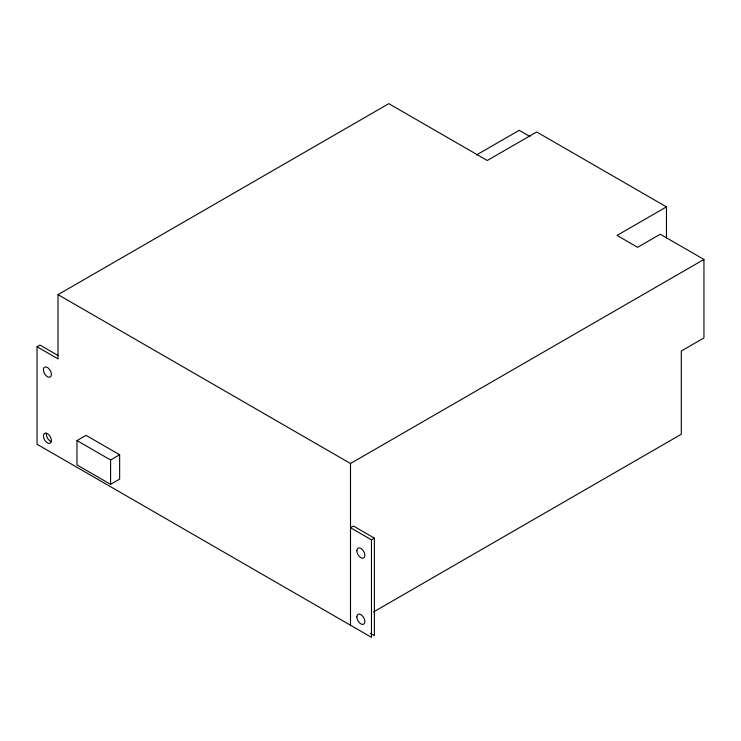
<?xml version="1.0" encoding="UTF-8"?>
<svg xmlns="http://www.w3.org/2000/svg" width="741" height="741" viewBox="0 0 741 741"><rect width="100%" height="100%" fill="white"/><g stroke="black" fill="none" stroke-linecap="round" stroke-linejoin="round"><path stroke-width="1.11" d="M370.398 633.342L374.39 635.648L374.39 538.142L353.429 526.036L350.502 527.722L371.473 539.828L371.473 637.343L37.05 444.267L37.05 346.751L58.02 358.857L58.02 294.64L388.812 103.657L487.263 160.501L536.697 131.963L666.465 206.878L666.465 238.074M37.05 346.751L39.977 345.065L57.946 355.439M476.435 155.008L519.191 130.323L529.945 136.529M76.971 440.58L86.03 435.347L119.644 454.752L119.644 479.112L110.585 484.336L76.971 464.931L76.971 440.58L110.585 459.985L119.644 454.752M666.465 206.878L617.031 235.425L637.63 247.309L660.287 234.23L703.95 259.443L703.95 337.933L681.294 351.012L681.294 434.254L373.483 611.964M58.02 294.64L350.502 463.505L703.95 259.443M371.473 539.828L374.39 538.142M350.502 463.505L350.502 625.237M110.585 459.985L110.585 484.336M51.379 441.673A5.678 3.279 60 0 1 46.451 433.152M43.395 369.778A5.678 3.279 60 0 0 49.415 377.271A5.678 3.279 60 0 0 49.415 369.24A5.678 3.279 60 0 0 43.395 369.778M43.395 435.967A5.678 3.279 60 0 0 49.415 443.461A5.678 3.279 60 0 0 49.415 435.43A5.678 3.279 60 0 0 43.395 435.967M356.847 550.739A5.678 3.279 60 0 0 362.868 558.242A5.678 3.279 60 0 0 362.868 550.202A5.678 3.279 60 0 0 356.847 550.739M356.847 616.938A5.678 3.279 60 0 0 362.868 624.431A5.678 3.279 60 0 0 362.868 616.392A5.678 3.279 60 0 0 356.847 616.938"/></g></svg>
